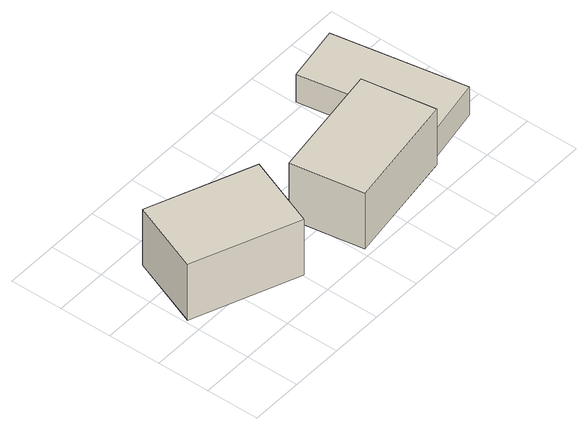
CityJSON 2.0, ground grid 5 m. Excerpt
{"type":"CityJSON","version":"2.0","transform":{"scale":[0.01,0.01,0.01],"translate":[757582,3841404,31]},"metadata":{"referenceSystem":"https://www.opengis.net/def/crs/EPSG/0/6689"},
"CityObjects":{
"building1":{"type":"Building","attributes":{"class":"3001","usage":"461","measuredHeight":7.2,"BuildingDetailAttribute.totalFloorArea":-9999,"BuildingDetailAttribute.buildingFootprintArea":-9999,"BuildingDetailAttribute.buildingStructureType":"611","BuildingDetailAttribute.buildingStructureOrgType":"28","BuildingDetailAttribute.orgUsage":"Null","BuildingDetailAttribute.surveyYear":"0001","BuildingIDAttribute.prefecture":"32","BuildingIDAttribute.city":"32204"},"geometry":[{"type":"Solid","lod":"1","boundaries":[[[[0,1,2,3]],[[2,4,5,3]],[[1,6,4,2]],[[0,7,6,1]],[[3,5,7,0]],[[4,6,7,5]]]]}]},
"building2":{"type":"Building","attributes":{"class":"3003","usage":"461","measuredHeight":6.7,"BuildingDetailAttribute.totalFloorArea":-9999,"BuildingDetailAttribute.buildingFootprintArea":-9999,"BuildingDetailAttribute.buildingStructureType":"611","BuildingDetailAttribute.buildingStructureOrgType":"28","BuildingDetailAttribute.orgUsage":"Null","BuildingDetailAttribute.surveyYear":"0001","BuildingIDAttribute.prefecture":"32","BuildingIDAttribute.city":"32204"},"geometry":[{"type":"Solid","lod":"1","boundaries":[[[[8,9,10,11]],[[10,12,13,11]],[[9,14,12,10]],[[8,15,14,9]],[[11,13,15,8]],[[12,14,15,13]]]]}]},
"building3":{"type":"Building","attributes":{"class":"3001","usage":"461","measuredHeight":4.4,"BuildingDetailAttribute.totalFloorArea":-9999,"BuildingDetailAttribute.buildingFootprintArea":-9999,"BuildingDetailAttribute.buildingStructureType":"611","BuildingDetailAttribute.buildingStructureOrgType":"28","BuildingDetailAttribute.orgUsage":"Null","BuildingDetailAttribute.surveyYear":"0001","BuildingIDAttribute.prefecture":"32","BuildingIDAttribute.city":"32204"},"geometry":[{"type":"Solid","lod":"1","boundaries":[[[[16,17,18,19,20,21]],[[20,22,23,21]],[[19,24,22,20]],[[18,25,24,19]],[[17,26,25,18]],[[16,27,26,17]],[[21,23,27,16]],[[22,24,25,26,27,23]]]]}]}
},
"vertices":[
[1272,925,71],[1006,247,71],[22,632,71],[287,1311,71],[22,632,679],[287,1311,679],[1006,247,679],[1272,925,679],
[2552,927,60],[2662,243,60],[1550,71,60],[1443,756,60],[1550,71,669],[1443,756,669],[2662,243,669],[2552,927,669],
[3209,354,137],[2670,250,137],[2552,927,137],[2554,938,137],[2454,1510,137],[2990,1604,137],[2454,1510,441],[2990,1604,441],[2554,938,441],[2552,927,441],[2670,250,441],[3209,354,441]
]}
